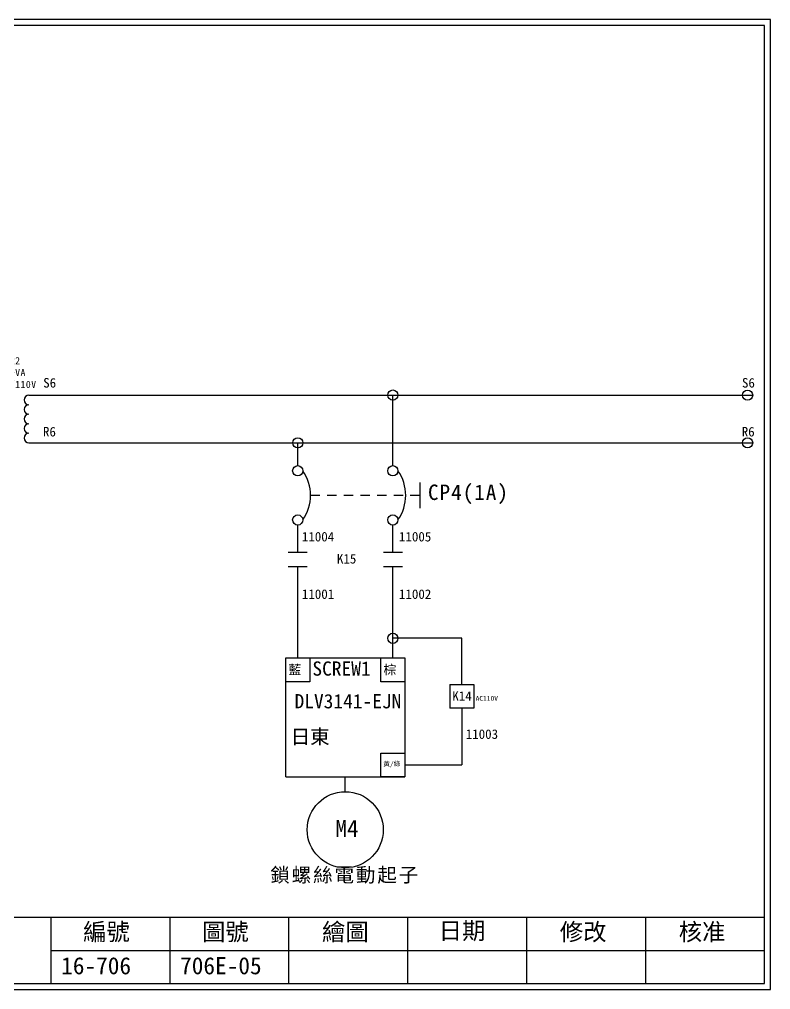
# Model space of a CAD drawing. Extents: x 10 to 297, y 3 to 207.
# Drawn here: x 139.1 to 297, y 3 to 207 of the extents above; entities that cross this region are included whole.
import ezdxf

# ---------------------------------------------------------------- set-up
doc = ezdxf.new("R2010")
doc.units = 0
doc.linetypes.add('HIDDEN9', pattern=[3.5, 2, -1.5])
doc.layers.get('0').update_dxf_attribs({"linetype": 'CONTINUOUS'})
doc.layers.add('圖框層', color=7, linetype='CONTINUOUS')
doc.layers.add('標尺寸層', color=3, linetype='CONTINUOUS')
doc.styles.add('STSL', font='kaiu.ttf')
doc.styles.add('標楷體', font='kaiu.ttf')

msp = doc.modelspace()

# ---------------------------------------------------------------- linework, layer by layer
at = {"color": 7, "linetype": 'HIDDEN9'}
msp.add_line((223.26, 106.91), (200.29, 106.91), dxfattribs=at)
at = {"color": 7}
for centre, radius in [((217.59, 128), 1.07), ((292.17, 127.96), 1.07), ((197.6, 117.96), 1.07), ((292.17, 117.96), 1.07), ((197.59, 112.08), 1.07), ((217.59, 112.08), 1.07), ((197.59, 101.73), 1.07), ((217.59, 101.73), 1.07), ((217.59, 76.85), 1.07), ((207.58, 36.61), 8)]:
    msp.add_circle(centre, radius, dxfattribs=at)
for centre in [(191.24, 106.91), (211.24, 106.91)]:
    msp.add_arc(centre, 9.05, 325.1286, 34.8714, dxfattribs=at)
at = {"layer": '圖框層', "color": 7}
for p, q in [((297, 206.97), (10, 206.97)), ((297, 3), (297, 206.97)), ((295.75, 205.72), (11.25, 205.72)), ((295.75, 4.25), (295.75, 205.72)), ((11.25, 18.25), (295.75, 18.25)), ((145.75, 4.25), (145.75, 18.25)), ((170.75, 4.25), (170.75, 18.25)), ((195.75, 4.25), (195.75, 18.25)), ((220.75, 4.25), (220.75, 18.25)), ((245.75, 4.25), (245.75, 18.25)), ((270.75, 4.25), (270.75, 18.25)), ((145.75, 11.25), (295.75, 11.25)), ((11.25, 4.25), (295.75, 4.25)), ((10, 3), (297, 3))]:
    msp.add_line(p, q, dxfattribs=at)
at = {"layer": '標尺寸層', "color": 7}
for p, q in [((141.09, 127.96), (217.6, 127.96)), ((217.59, 126.92), (217.59, 126.86)), ((217.6, 127.96), (293.24, 127.96)), ((217.6, 113.15), (217.6, 127.96)), ((141.09, 117.96), (197.6, 117.96)), ((197.6, 117.96), (293.24, 117.96)), ((197.6, 117.96), (197.6, 117.96)), ((197.6, 113.15), (197.6, 117.96)), ((197.6, 116.89), (197.6, 116.82)), ((223.26, 109.64), (223.26, 104.18)), ((197.6, 94.93), (197.6, 100.66)), ((217.6, 94.93), (217.6, 100.66)), ((195.6, 94.93), (199.6, 94.93)), ((215.6, 94.93), (219.6, 94.93)), ((195.6, 91.93), (199.6, 91.93)), ((197.6, 72.73), (197.6, 91.93)), ((215.6, 91.93), (219.6, 91.93)), ((217.6, 72.73), (217.6, 91.93)), ((232.08, 76.85), (217.6, 76.85)), ((232.08, 67.15), (232.08, 76.85)), ((195.1, 47.73), (195.1, 72.73)), ((195.1, 72.73), (220.08, 72.73)), ((195.1, 72.73), (200.1, 72.73)), ((195.1, 67.73), (195.1, 72.73)), ((200.1, 72.73), (200.1, 67.73)), ((215.08, 72.73), (220.08, 72.73)), ((215.08, 67.73), (215.08, 72.73)), ((220.08, 72.74), (220.08, 47.74)), ((220.08, 72.73), (220.08, 67.73)), ((200.1, 67.73), (195.1, 67.73)), ((220.08, 67.73), (215.08, 67.73)), ((229.58, 67.15), (234.58, 67.15)), ((229.58, 67.15), (229.58, 62.15)), ((234.58, 67.15), (234.58, 62.15)), ((234.58, 62.15), (229.58, 62.15)), ((232.08, 62.15), (232.08, 50.24)), ((215.08, 52.74), (220.08, 52.74)), ((215.08, 47.74), (215.08, 52.74)), ((220.08, 52.74), (220.08, 47.74)), ((220.08, 50.24), (232.08, 50.24)), ((195.1, 47.73), (220.08, 47.73)), ((207.58, 44.61), (207.58, 47.74)), ((220.08, 47.74), (215.08, 47.74))]:
    msp.add_line(p, q, dxfattribs=at)
for centre in [(141.09, 126.96), (141.09, 124.96), (141.09, 122.96), (141.09, 120.96), (141.09, 118.96)]:
    msp.add_arc(centre, 1, 90, 270, dxfattribs=at)

# ---------------------------------------------------------------- texts
at = {"color": 7, "attachment_point": 2, "style": '標楷體'}
for s, insert, char_height, width in [('\\pt4.875;{\\T1.1;TR2\\P300VA\\P460V/110V}', (137.63, 135.97), 1.5, 17.6312), ('\\pt6.5;{\\T1.1;CP4(1A)}', (233.49, 109.18), 3.25, 20.4577), ('{\\T1.1;鎖螺絲電動起子}', (207.58, 28.61), 3, 33.5839)]:
    msp.add_mtext(s, dxfattribs=dict(at, insert=insert, char_height=char_height, width=width))
at = {"layer": '圖框層', "color": 7, "style": 'STSL'}
for s, height, p in [('S6', 2, (144.08, 129.57)), ('S6', 2, (290.98, 129.57)), ('R6', 2, (144.03, 119.29)), ('R6', 2, (290.93, 119.29)), ('11004', 2, (198.46, 97.22)), ('11005', 2, (218.87, 97.22)), ('K15', 2, (205.83, 92.58)), ('11001', 2, (198.46, 85.14)), ('11002', 2, (218.87, 85.14)), ('藍', 2, (195.61, 69.24)), ('SCREW1', 3, (200.67, 69)), ('棕', 2, (215.59, 69.24)), ('K14', 2, (230.09, 63.72)), ('DLV3141-EJN', 3, (196.92, 62.13)), ('AC110V', 1, (234.99, 63.72)), ('日東', 3, (196.11, 54.67)), ('11003', 2, (232.91, 55.71)), ('黃/綠', 1, (215.59, 49.98)), ('M4', 3.6, (205.5, 35.09)), ('編號', 3.6, (152.47, 13.34)), ('圖號', 3.6, (177.47, 13.34)), ('繪圖', 3.6, (202.69, 13.34)), ('日期', 3.6, (227.22, 13.59)), ('修改', 3.6, (252.69, 13.34)), ('核准', 3.6, (277.69, 13.34)), ('16-706', 3.6, (147.86, 6.22)), ('706E-05', 3.6, (172.86, 6.22))]:
    msp.add_text(s, height=height, dxfattribs=at).set_placement(p)

doc.saveas('drawing.dxf')
